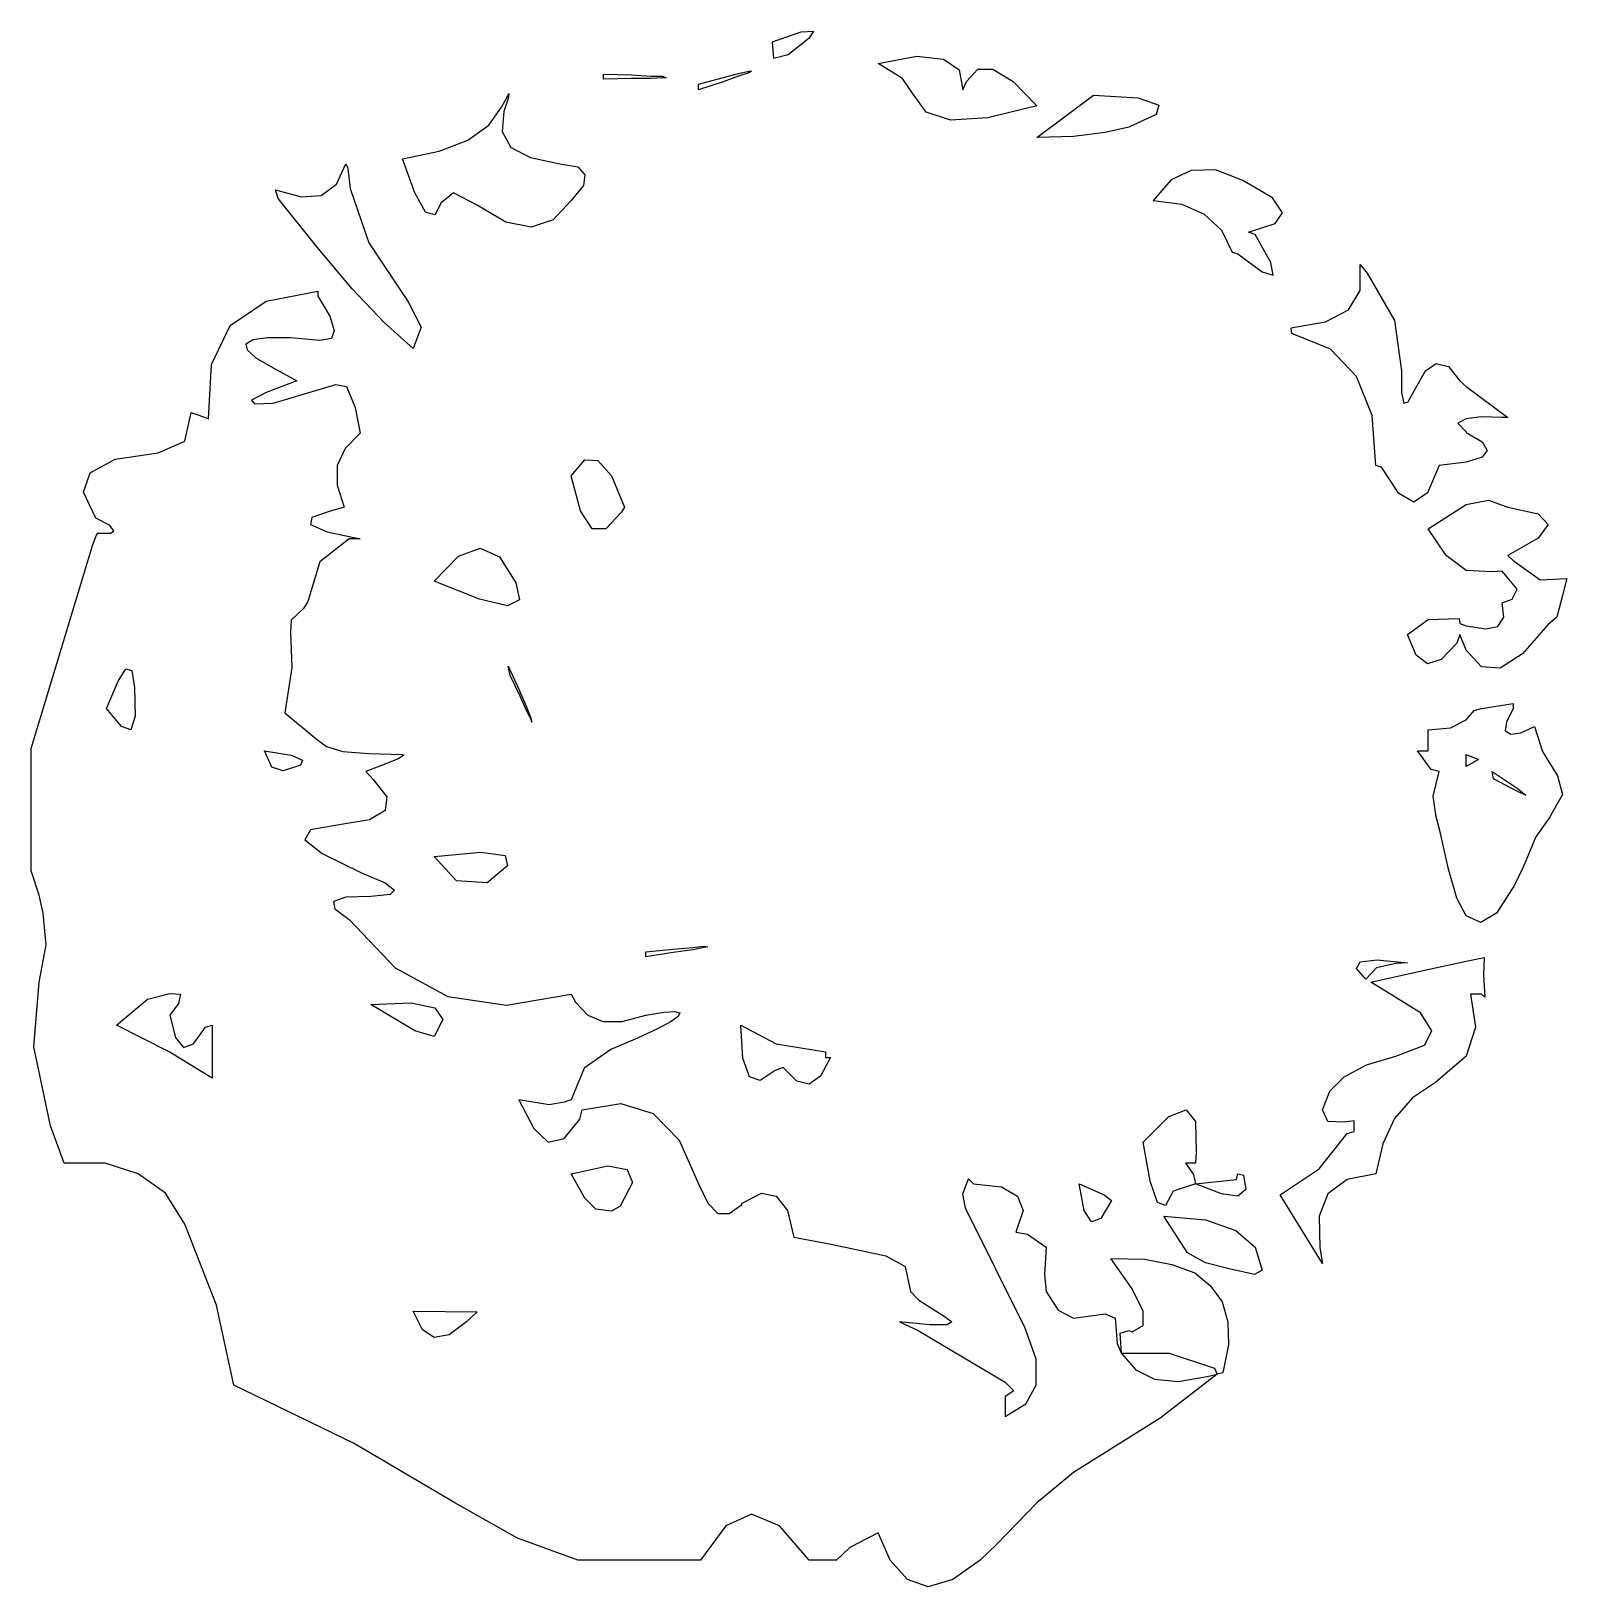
# Model space of a CAD drawing. Extents: x 0.87 to 3, y 9.66 to 11.83.
import ezdxf

# ---------------------------------------------------------------- set-up
doc = ezdxf.new("R2010")
doc.units = 0
doc.layers.get('0').update_dxf_attribs({"linetype": 'CONTINUOUS'})

msp = doc.modelspace()

# ---------------------------------------------------------------- linework, layer by layer
for p, q in [((1.8984, 11.8156), (1.9384, 11.8296)), ((1.9384, 11.8296), (1.9554, 11.8306)), ((1.9554, 11.8306), (1.9494, 11.8206)), ((1.9004, 11.7926), (1.8984, 11.8156)), ((1.9494, 11.8206), (1.9204, 11.7976)), ((1.9204, 11.7976), (1.9004, 11.7926)), ((2.0454, 11.7856), (2.0994, 11.7956)), ((2.0794, 11.7646), (2.0454, 11.7856)), ((2.0994, 11.7956), (2.1364, 11.7916)), ((2.1364, 11.7916), (2.1584, 11.7766)), ((1.6634, 11.7706), (1.7024, 11.7696)), ((1.6634, 11.7636), (1.6634, 11.7706)), ((1.7024, 11.7646), (1.6634, 11.7636)), ((1.7024, 11.7696), (1.7294, 11.7676)), ((1.7294, 11.7646), (1.7024, 11.7646)), ((1.7294, 11.7676), (1.7454, 11.7676)), ((1.7454, 11.7656), (1.7294, 11.7646)), ((1.7454, 11.7676), (1.7504, 11.7656)), ((1.7504, 11.7656), (1.7454, 11.7656)), ((1.7954, 11.7566), (1.8284, 11.7656)), ((1.8284, 11.7656), (1.8514, 11.7716)), ((1.8514, 11.7676), (1.8284, 11.7596)), ((1.8514, 11.7716), (1.8654, 11.7746)), ((1.8654, 11.7726), (1.8514, 11.7676)), ((1.8654, 11.7746), (1.8694, 11.7746)), ((1.8694, 11.7746), (1.8654, 11.7726)), ((2.0944, 11.7426), (2.0794, 11.7646)), ((2.1584, 11.7766), (2.1634, 11.7486)), ((2.1684, 11.7606), (2.1844, 11.7776)), ((2.1844, 11.7776), (2.2054, 11.7776)), ((2.2054, 11.7776), (2.2334, 11.7606)), ((1.5294, 11.7396), (1.5314, 11.7436)), ((1.5314, 11.7436), (1.5304, 11.7366)), ((1.8284, 11.7596), (1.7954, 11.7486)), ((1.7954, 11.7486), (1.7954, 11.7566)), ((2.1124, 11.7176), (2.0944, 11.7426)), ((2.1634, 11.7486), (2.1684, 11.7606)), ((2.2334, 11.7606), (2.2664, 11.7266)), ((2.2664, 11.6826), (2.3454, 11.7416)), ((2.3454, 11.7416), (2.4074, 11.7376)), ((1.5034, 11.6996), (1.5214, 11.7246)), ((1.5214, 11.7246), (1.5294, 11.7396)), ((1.5244, 11.7186), (1.5224, 11.6906)), ((1.5304, 11.7366), (1.5244, 11.7186)), ((2.2664, 11.7266), (2.1984, 11.7096)), ((2.4074, 11.7376), (2.4364, 11.7276)), ((2.4364, 11.7276), (2.4324, 11.7146)), ((1.4744, 11.6786), (1.5034, 11.6996)), ((2.1464, 11.7066), (2.1124, 11.7176)), ((2.1984, 11.7096), (2.1464, 11.7066)), ((2.3944, 11.6966), (2.3614, 11.6896)), ((2.4324, 11.7146), (2.3944, 11.6966)), ((1.4344, 11.6636), (1.4744, 11.6786)), ((1.5224, 11.6906), (1.5344, 11.6686)), ((2.3174, 11.6836), (2.2664, 11.6826)), ((2.3614, 11.6896), (2.3174, 11.6836)), ((1.3834, 11.6526), (1.4344, 11.6636)), ((1.5344, 11.6686), (1.5614, 11.6546)), ((1.5614, 11.6546), (1.6024, 11.6456)), ((1.2914, 11.6176), (1.3044, 11.6456)), ((1.3044, 11.6456), (1.3074, 11.6396)), ((1.3074, 11.6396), (1.3104, 11.6116)), ((1.4004, 11.6056), (1.3834, 11.6526)), ((1.6024, 11.6456), (1.6274, 11.6416)), ((1.6274, 11.6416), (1.6374, 11.6306)), ((2.4814, 11.6366), (2.4534, 11.6236)), ((2.5154, 11.6376), (2.4814, 11.6366)), ((2.5534, 11.6226), (2.5154, 11.6376)), ((1.2704, 11.6016), (1.2914, 11.6176)), ((1.3104, 11.6116), (1.3364, 11.5356)), ((1.6354, 11.6156), (1.6184, 11.5946)), ((1.6374, 11.6306), (1.6354, 11.6156)), ((2.4534, 11.6236), (2.4284, 11.5946)), ((2.5944, 11.5986), (2.5534, 11.6226)), ((1.2064, 11.6096), (1.2424, 11.5996)), ((1.2104, 11.5976), (1.2064, 11.6096)), ((1.2644, 11.5296), (1.2104, 11.5976)), ((1.2424, 11.5996), (1.2704, 11.6016)), ((1.4154, 11.5786), (1.4004, 11.6056)), ((1.4374, 11.5916), (1.4284, 11.5746)), ((1.4544, 11.6056), (1.4374, 11.5916)), ((1.4864, 11.5886), (1.4544, 11.6056)), ((1.5274, 11.5646), (1.4864, 11.5886)), ((1.6184, 11.5946), (1.5934, 11.5676)), ((2.4284, 11.5946), (2.4684, 11.5896)), ((2.4684, 11.5896), (2.4994, 11.5756)), ((2.6084, 11.5776), (2.5944, 11.5986)), ((1.4284, 11.5746), (1.4154, 11.5786)), ((1.5934, 11.5676), (1.5624, 11.5576)), ((2.4994, 11.5756), (2.5234, 11.5536)), ((2.5984, 11.5626), (2.6084, 11.5776)), ((1.5624, 11.5576), (1.5274, 11.5646)), ((2.5234, 11.5536), (2.5384, 11.5226)), ((2.5614, 11.5506), (2.5984, 11.5626)), ((2.5704, 11.5476), (2.5614, 11.5506)), ((2.5924, 11.5086), (2.5704, 11.5476)), ((1.3134, 11.4716), (1.2644, 11.5296)), ((1.3364, 11.5356), (1.3914, 11.4536)), ((2.5384, 11.5226), (2.5464, 11.5206)), ((2.5464, 11.5206), (2.5804, 11.4956)), ((2.5954, 11.4906), (2.5924, 11.5086)), ((2.7164, 11.4696), (2.7164, 11.5056)), ((2.7164, 11.5056), (2.7264, 11.4936)), ((2.5804, 11.4956), (2.5954, 11.4906)), ((2.7264, 11.4936), (2.7644, 11.4276)), ((1.1934, 11.4546), (1.2654, 11.4686)), ((1.2654, 11.4686), (1.2654, 11.4616)), ((1.2654, 11.4616), (1.2824, 11.4336)), ((1.3584, 11.4246), (1.3134, 11.4716)), ((2.7004, 11.4426), (2.7164, 11.4696)), ((1.1434, 11.4206), (1.1934, 11.4546)), ((1.3914, 11.4536), (1.4094, 11.4186)), ((2.6684, 11.4256), (2.7004, 11.4426)), ((1.1174, 11.3666), (1.1434, 11.4206)), ((1.2824, 11.4336), (1.2884, 11.4136)), ((1.3984, 11.3886), (1.3584, 11.4246)), ((1.4094, 11.4186), (1.3984, 11.3886)), ((2.6204, 11.4176), (2.6684, 11.4256)), ((2.6214, 11.4096), (2.6204, 11.4176)), ((2.7644, 11.4276), (2.7744, 11.3576)), ((1.1754, 11.4006), (1.1654, 11.3946)), ((1.1654, 11.3946), (1.1674, 11.3866)), ((1.1954, 11.4036), (1.1754, 11.4006)), ((1.2274, 11.4036), (1.1954, 11.4036)), ((1.2684, 11.3996), (1.2274, 11.4036)), ((1.2844, 11.4026), (1.2684, 11.3996)), ((1.2884, 11.4136), (1.2844, 11.4026)), ((2.6754, 11.3876), (2.6214, 11.4096)), ((1.1674, 11.3866), (1.1794, 11.3756)), ((1.1794, 11.3756), (1.2034, 11.3616)), ((2.7114, 11.3496), (2.6754, 11.3876)), ((1.1134, 11.2906), (1.1174, 11.3666)), ((1.2034, 11.3616), (1.2364, 11.3436)), ((2.7744, 11.3576), (2.7744, 11.3276)), ((2.7924, 11.3306), (2.8074, 11.3576)), ((2.8074, 11.3576), (2.8224, 11.3676)), ((2.8224, 11.3676), (2.8394, 11.3636)), ((2.8394, 11.3636), (2.8554, 11.3436)), ((1.2364, 11.3436), (1.1934, 11.3276)), ((1.2034, 11.3126), (1.2904, 11.3386)), ((1.2904, 11.3386), (1.3054, 11.3356)), ((1.3054, 11.3356), (1.3174, 11.3066)), ((2.7334, 11.2956), (2.7114, 11.3496)), ((2.7834, 11.3146), (2.7924, 11.3306)), ((2.8554, 11.3436), (2.8644, 11.3356)), ((2.8644, 11.3356), (2.9224, 11.2926)), ((1.1934, 11.3276), (1.1734, 11.3166)), ((1.1734, 11.3166), (1.1774, 11.3116)), ((1.1774, 11.3116), (1.2034, 11.3126)), ((1.3174, 11.3066), (1.3244, 11.2706)), ((2.7744, 11.3276), (2.7774, 11.3126)), ((2.7774, 11.3126), (2.7834, 11.3146)), ((1.0804, 11.2596), (1.0894, 11.2996)), ((1.0894, 11.2996), (1.1064, 11.2936)), ((1.1064, 11.2936), (1.1134, 11.2906)), ((2.7384, 11.2256), (2.7334, 11.2956)), ((2.8644, 11.2906), (2.8524, 11.2846)), ((2.8854, 11.2936), (2.8644, 11.2906)), ((2.9144, 11.2926), (2.8854, 11.2936)), ((2.9224, 11.2926), (2.9144, 11.2926)), ((1.3244, 11.2706), (1.3034, 11.2496)), ((2.8524, 11.2846), (2.8644, 11.2726)), ((2.8644, 11.2726), (2.8644, 11.2716)), ((2.8644, 11.2716), (2.8864, 11.2586)), ((0.9834, 11.2346), (1.0434, 11.2436)), ((1.0434, 11.2436), (1.0804, 11.2596)), ((1.3034, 11.2496), (1.2924, 11.2256)), ((2.8864, 11.2586), (2.8934, 11.2466)), ((2.8934, 11.2466), (2.8864, 11.2376)), ((0.9484, 11.2156), (0.9834, 11.2346)), ((1.2924, 11.2256), (1.2924, 11.1986)), ((1.6184, 11.2116), (1.6374, 11.2336)), ((1.6374, 11.2336), (1.6554, 11.2326)), ((1.6554, 11.2326), (1.6744, 11.2116)), ((2.7464, 11.2236), (2.7384, 11.2256)), ((2.7704, 11.1866), (2.7464, 11.2236)), ((2.8264, 11.2256), (2.8104, 11.1876)), ((2.8644, 11.2306), (2.8264, 11.2256)), ((2.8864, 11.2376), (2.8644, 11.2306)), ((0.9394, 11.1886), (0.9484, 11.2156)), ((1.2924, 11.1986), (1.3024, 11.1676)), ((1.6314, 11.1626), (1.6184, 11.2116)), ((1.6744, 11.2116), (1.6924, 11.1676)), ((0.9564, 11.1526), (0.9394, 11.1886)), ((2.7914, 11.1746), (2.7704, 11.1866)), ((2.8104, 11.1876), (2.7914, 11.1746)), ((2.8644, 11.1716), (2.8954, 11.1776)), ((2.8954, 11.1776), (2.9194, 11.1686)), ((1.2814, 11.1616), (1.2574, 11.1536)), ((1.3024, 11.1676), (1.2814, 11.1616)), ((1.6474, 11.1376), (1.6314, 11.1626)), ((1.6884, 11.1606), (1.6664, 11.1376)), ((1.6924, 11.1676), (1.6884, 11.1606)), ((2.8114, 11.1376), (2.8644, 11.1716)), ((2.9194, 11.1686), (2.9224, 11.1676)), ((2.9224, 11.1676), (2.9644, 11.1586)), ((2.9644, 11.1586), (2.9784, 11.1436)), ((0.9754, 11.1426), (0.9564, 11.1526)), ((0.9814, 11.1346), (0.9754, 11.1426)), ((0.9774, 11.1316), (0.9814, 11.1346)), ((1.2574, 11.1536), (1.2554, 11.1436)), ((1.2554, 11.1436), (1.2784, 11.1336)), ((1.2784, 11.1336), (1.3244, 11.1236)), ((1.6664, 11.1376), (1.6474, 11.1376)), ((2.8364, 11.1006), (2.8114, 11.1376)), ((2.9784, 11.1436), (2.9644, 11.1246)), ((0.8664, 10.8316), (0.9524, 11.1156)), ((0.9524, 11.1156), (0.9574, 11.1286)), ((0.9574, 11.1286), (0.9594, 11.1316)), ((0.9594, 11.1316), (0.9774, 11.1316)), ((1.3094, 11.1236), (1.2684, 11.0916)), ((1.3244, 11.1236), (1.3094, 11.1236)), ((2.9644, 11.1246), (2.9224, 11.1006)), ((1.2684, 11.0916), (1.2514, 11.0366)), ((1.4274, 11.0646), (1.4614, 11.0996)), ((1.4614, 11.0996), (1.4914, 11.1106)), ((1.4914, 11.1106), (1.5184, 11.0986)), ((1.5184, 11.0986), (1.5414, 11.0626)), ((2.8644, 11.0796), (2.8364, 11.1006)), ((2.9224, 11.1006), (2.9294, 11.0936)), ((2.9294, 11.0936), (2.9674, 11.0666)), ((2.9004, 11.0776), (2.8644, 11.0796)), ((2.9144, 11.0786), (2.9004, 11.0776)), ((2.9354, 11.0536), (2.9144, 11.0786)), ((2.9674, 11.0666), (3.0044, 11.0686)), ((3.0044, 11.0686), (2.9984, 11.0446)), ((1.4904, 11.0396), (1.4274, 11.0646)), ((1.5414, 11.0626), (1.5464, 11.0386)), ((2.9284, 11.0396), (2.9354, 11.0536)), ((1.2454, 11.0266), (1.2284, 11.0106)), ((1.2514, 11.0366), (1.2454, 11.0266)), ((1.5294, 11.0306), (1.4904, 11.0396)), ((1.5464, 11.0386), (1.5294, 11.0306)), ((2.9144, 11.0346), (2.9284, 11.0396)), ((2.9164, 11.0146), (2.9144, 11.0346)), ((2.9984, 11.0446), (2.9904, 11.0146)), ((1.2284, 11.0106), (1.2274, 10.9936)), ((2.7824, 10.9906), (2.8114, 11.0116)), ((2.8114, 11.0116), (2.8544, 11.0126)), ((2.8544, 11.0126), (2.8554, 11.0056)), ((2.8554, 11.0056), (2.8644, 11.0026)), ((2.9084, 11.0016), (2.9164, 11.0146)), ((2.9784, 11.0046), (2.9424, 10.9636)), ((2.9904, 11.0146), (2.9784, 11.0046)), ((1.2274, 10.9936), (1.2294, 10.9446)), ((2.7944, 10.9616), (2.7824, 10.9906)), ((2.8554, 10.9906), (2.8514, 10.9786)), ((2.8644, 10.9686), (2.8554, 10.9906)), ((2.8644, 11.0026), (2.8914, 10.9986)), ((2.8914, 10.9986), (2.9084, 11.0016)), ((2.8104, 10.9496), (2.7944, 10.9616)), ((2.8514, 10.9786), (2.8294, 10.9556)), ((2.8854, 10.9456), (2.8644, 10.9686)), ((2.9424, 10.9636), (2.9114, 10.9436)), ((0.9874, 10.9256), (0.9984, 10.9426)), ((0.9984, 10.9426), (1.0064, 10.9406)), ((1.0064, 10.9406), (1.0104, 10.9166)), ((1.2294, 10.9446), (1.2194, 10.8816)), ((1.5304, 10.9466), (1.5454, 10.9146)), ((1.5334, 10.9336), (1.5304, 10.9466)), ((2.8294, 10.9556), (2.8104, 10.9496)), ((2.9114, 10.9436), (2.8854, 10.9456)), ((0.9714, 10.8876), (0.9874, 10.9256)), ((1.5474, 10.9046), (1.5334, 10.9336)), ((1.0104, 10.9166), (1.0114, 10.8766)), ((1.5454, 10.9146), (1.5554, 10.8906)), ((1.5564, 10.8836), (1.5474, 10.9046)), ((0.9924, 10.8626), (0.9714, 10.8876)), ((1.0114, 10.8766), (1.0054, 10.8576)), ((1.2194, 10.8816), (1.2654, 10.8436)), ((1.5554, 10.8906), (1.5614, 10.8756)), ((1.5624, 10.8716), (1.5564, 10.8836)), ((1.5614, 10.8756), (1.5634, 10.8686)), ((2.8644, 10.8716), (2.8754, 10.8846)), ((2.8754, 10.8846), (2.8854, 10.8876)), ((2.8854, 10.8876), (2.9294, 10.8946)), ((2.9294, 10.8876), (2.9204, 10.8686)), ((2.9294, 10.8946), (2.9294, 10.8876)), ((1.0054, 10.8576), (0.9924, 10.8626)), ((1.5634, 10.8686), (1.5624, 10.8716)), ((2.8114, 10.8576), (2.8424, 10.8606)), ((2.8114, 10.8436), (2.8114, 10.8576)), ((2.8424, 10.8606), (2.8644, 10.8716)), ((2.9204, 10.8686), (2.9184, 10.8566)), ((2.9184, 10.8566), (2.9264, 10.8516)), ((2.9264, 10.8516), (2.9404, 10.8536)), ((2.9404, 10.8536), (2.9594, 10.8626)), ((2.9594, 10.8626), (2.9704, 10.8276)), ((0.8664, 10.6616), (0.8664, 10.8316)), ((1.2654, 10.8436), (1.2774, 10.8346)), ((1.2774, 10.8346), (1.3004, 10.8276)), ((2.8114, 10.8286), (2.8114, 10.8436)), ((1.2014, 10.8056), (1.1914, 10.8286)), ((1.1914, 10.8286), (1.2284, 10.8226)), ((1.2414, 10.8086), (1.2174, 10.8006)), ((1.2284, 10.8226), (1.2444, 10.8156)), ((1.2444, 10.8156), (1.2414, 10.8086)), ((1.3004, 10.8276), (1.3364, 10.8246)), ((1.3604, 10.8106), (1.3324, 10.7996)), ((1.3364, 10.8246), (1.3834, 10.8236)), ((1.3774, 10.8176), (1.3604, 10.8106)), ((1.3854, 10.8226), (1.3774, 10.8176)), ((1.3834, 10.8236), (1.3854, 10.8226)), ((2.8154, 10.8026), (2.7964, 10.8286)), ((2.7964, 10.8286), (2.8114, 10.8286)), ((2.8644, 10.8066), (2.8644, 10.8236)), ((2.8644, 10.8236), (2.8814, 10.8166)), ((2.8814, 10.8166), (2.8644, 10.8066)), ((2.9704, 10.8276), (2.9914, 10.7936)), ((1.2174, 10.8006), (1.2014, 10.8056)), ((1.3324, 10.7996), (1.3424, 10.7886)), ((1.3424, 10.7886), (1.3614, 10.7646)), ((2.8264, 10.7996), (2.8154, 10.8026)), ((2.8184, 10.7656), (2.8264, 10.7996)), ((2.9004, 10.7996), (2.9354, 10.7766)), ((2.9024, 10.7896), (2.9004, 10.7996)), ((2.9364, 10.7716), (2.9024, 10.7896)), ((2.9914, 10.7936), (2.9984, 10.7676)), ((2.8224, 10.7366), (2.8184, 10.7656)), ((2.9354, 10.7766), (2.9474, 10.7666)), ((2.9474, 10.7666), (2.9364, 10.7716)), ((2.9984, 10.7676), (2.9804, 10.7356)), ((1.3594, 10.7456), (1.3374, 10.7326)), ((1.3614, 10.7646), (1.3594, 10.7456)), ((1.2954, 10.7256), (1.2554, 10.7186)), ((1.3374, 10.7326), (1.2954, 10.7256)), ((2.8274, 10.7176), (2.8224, 10.7366)), ((2.9804, 10.7356), (2.9614, 10.7086)), ((1.2554, 10.7186), (1.2474, 10.7046)), ((1.2474, 10.7046), (1.2714, 10.6856)), ((2.8394, 10.6636), (2.8274, 10.7176)), ((2.9614, 10.7086), (2.9434, 10.6666)), ((1.2714, 10.6856), (1.3264, 10.6586)), ((1.4274, 10.6816), (1.4924, 10.6876)), ((1.4584, 10.6476), (1.4274, 10.6816)), ((1.4924, 10.6876), (1.5264, 10.6826)), ((1.5264, 10.6826), (1.5294, 10.6686)), ((0.8774, 10.6276), (0.8664, 10.6616)), ((1.3264, 10.6586), (1.3594, 10.6446)), ((1.5294, 10.6686), (1.5014, 10.6446)), ((2.8514, 10.6236), (2.8394, 10.6636)), ((2.9434, 10.6666), (2.9304, 10.6396)), ((1.3594, 10.6446), (1.3724, 10.6346)), ((1.5014, 10.6446), (1.4584, 10.6476)), ((2.9284, 10.6366), (2.9064, 10.6026)), ((2.9304, 10.6396), (2.9284, 10.6366)), ((0.8834, 10.6026), (0.8774, 10.6276)), ((1.3044, 10.6246), (1.2874, 10.6186)), ((1.2874, 10.6186), (1.2894, 10.6086)), ((1.3394, 10.6256), (1.3044, 10.6246)), ((1.3664, 10.6286), (1.3394, 10.6256)), ((1.3724, 10.6346), (1.3664, 10.6286)), ((2.8644, 10.5986), (2.8514, 10.6236)), ((0.8874, 10.5586), (0.8834, 10.6026)), ((1.2894, 10.6086), (1.3094, 10.5936)), ((1.3094, 10.5936), (1.3734, 10.5266)), ((2.8844, 10.5896), (2.8644, 10.5986)), ((2.9064, 10.6026), (2.8844, 10.5896)), ((0.8774, 10.5066), (0.8874, 10.5586)), ((1.7224, 10.5486), (1.7604, 10.5526)), ((1.7224, 10.5416), (1.7224, 10.5486)), ((1.7604, 10.5526), (1.7874, 10.5546)), ((1.7874, 10.5516), (1.7604, 10.5476)), ((1.7874, 10.5546), (1.8034, 10.5566)), ((1.8034, 10.5546), (1.7874, 10.5516)), ((1.8034, 10.5566), (1.8084, 10.5556)), ((1.8084, 10.5556), (1.8034, 10.5546)), ((1.7604, 10.5476), (1.7224, 10.5416)), ((2.7114, 10.5256), (2.7164, 10.5346)), ((2.7164, 10.5346), (2.7404, 10.5376)), ((2.7664, 10.5326), (2.7394, 10.5266)), ((2.7404, 10.5376), (2.7824, 10.5336)), ((2.7824, 10.5336), (2.7664, 10.5326)), ((2.8044, 10.5226), (2.8644, 10.5356)), ((2.8644, 10.5356), (2.8894, 10.5406)), ((2.8894, 10.5406), (2.8884, 10.5166)), ((0.8704, 10.4166), (0.8774, 10.5066)), ((1.3734, 10.5266), (1.4464, 10.4866)), ((2.7244, 10.5106), (2.7114, 10.5256)), ((2.7394, 10.5266), (2.7244, 10.5106)), ((2.7314, 10.5066), (2.8044, 10.5226)), ((2.7544, 10.4926), (2.7314, 10.5066)), ((2.8884, 10.5166), (2.8904, 10.4856)), ((1.0284, 10.4826), (1.0594, 10.4906)), ((1.0594, 10.4906), (1.0744, 10.4896)), ((1.0744, 10.4896), (1.0714, 10.4766)), ((1.4464, 10.4866), (1.5284, 10.4746)), ((1.5284, 10.4746), (1.6184, 10.4896)), ((1.6184, 10.4896), (1.6244, 10.4786)), ((2.8004, 10.4636), (2.7544, 10.4926)), ((2.8854, 10.4896), (2.8704, 10.4896)), ((2.8704, 10.4896), (2.8774, 10.4436)), ((2.8904, 10.4856), (2.8854, 10.4896)), ((0.9854, 10.4466), (1.0284, 10.4826)), ((1.0714, 10.4766), (1.0594, 10.4606)), ((1.3394, 10.4756), (1.3954, 10.4776)), ((1.4004, 10.4386), (1.3394, 10.4756)), ((1.3954, 10.4776), (1.4284, 10.4706)), ((1.4284, 10.4706), (1.4394, 10.4546)), ((1.6244, 10.4786), (1.6414, 10.4606)), ((1.7224, 10.4606), (1.7474, 10.4646)), ((1.7474, 10.4646), (1.7624, 10.4656)), ((1.7624, 10.4656), (1.7694, 10.4636)), ((1.7694, 10.4636), (1.7674, 10.4586)), ((2.8164, 10.4386), (2.8004, 10.4636)), ((1.0584, 10.4096), (0.9854, 10.4466)), ((1.0594, 10.4606), (1.0674, 10.4296)), ((1.0924, 10.4206), (1.1094, 10.4436)), ((1.1094, 10.4436), (1.1184, 10.4466)), ((1.1184, 10.4466), (1.1184, 10.4016)), ((1.4394, 10.4546), (1.4274, 10.4306)), ((1.6414, 10.4606), (1.6624, 10.4516)), ((1.6624, 10.4516), (1.6894, 10.4516)), ((1.6894, 10.4516), (1.7224, 10.4606)), ((1.7384, 10.4416), (1.7104, 10.4286)), ((1.7574, 10.4516), (1.7384, 10.4416)), ((1.7674, 10.4586), (1.7574, 10.4516)), ((1.8574, 10.4006), (1.8544, 10.4466)), ((1.8544, 10.4466), (1.9034, 10.4206)), ((2.8774, 10.4436), (2.8644, 10.4036)), ((1.0674, 10.4296), (1.0784, 10.4156)), ((1.0784, 10.4156), (1.0924, 10.4206)), ((1.4274, 10.4306), (1.4004, 10.4386)), ((1.7104, 10.4286), (1.6734, 10.4126)), ((1.9034, 10.4206), (1.9724, 10.4096)), ((2.7664, 10.4036), (2.8064, 10.4186)), ((2.8064, 10.4186), (2.8164, 10.4386)), ((0.8934, 10.3066), (0.8704, 10.4166)), ((1.1184, 10.3726), (1.0584, 10.4096)), ((1.1184, 10.4016), (1.1184, 10.3726)), ((1.6734, 10.4126), (1.6364, 10.3866)), ((1.8664, 10.3746), (1.8574, 10.4006)), ((1.9794, 10.4016), (1.9654, 10.3756)), ((1.9724, 10.4096), (1.9724, 10.4016)), ((1.9724, 10.4016), (1.9794, 10.4016)), ((2.7254, 10.3916), (2.7664, 10.4036)), ((2.8644, 10.4036), (2.8214, 10.3666)), ((1.6364, 10.3866), (1.6184, 10.3426)), ((1.9024, 10.3836), (1.8814, 10.3696)), ((1.9134, 10.3876), (1.9024, 10.3836)), ((1.9324, 10.3686), (1.9134, 10.3876)), ((1.9654, 10.3756), (1.9494, 10.3646)), ((2.6944, 10.3746), (2.7254, 10.3916)), ((1.8814, 10.3696), (1.8664, 10.3746)), ((1.9494, 10.3646), (1.9324, 10.3686)), ((2.6644, 10.3286), (2.6744, 10.3546)), ((2.6744, 10.3546), (2.6944, 10.3746)), ((2.8214, 10.3666), (2.7894, 10.3456)), ((1.5874, 10.3356), (1.5454, 10.3426)), ((1.5454, 10.3426), (1.5664, 10.3026)), ((1.6084, 10.3396), (1.5874, 10.3356)), ((1.6184, 10.3426), (1.6084, 10.3396)), ((1.6334, 10.3286), (1.6874, 10.3376)), ((1.6874, 10.3376), (1.7324, 10.3236)), ((2.7894, 10.3456), (2.7644, 10.3166)), ((1.6084, 10.2886), (1.6304, 10.3156)), ((1.6304, 10.3156), (1.6334, 10.3286)), ((1.7324, 10.3236), (1.7684, 10.2866)), ((2.4144, 10.2836), (2.4504, 10.3196)), ((2.4504, 10.3196), (2.4744, 10.3286)), ((2.4744, 10.3286), (2.4874, 10.3126)), ((2.4874, 10.3126), (2.4884, 10.2696)), ((2.6714, 10.3126), (2.6644, 10.3286)), ((2.6944, 10.3116), (2.6714, 10.3126)), ((2.7084, 10.3136), (2.6944, 10.3116)), ((2.7084, 10.2986), (2.7084, 10.3136)), ((2.7644, 10.3166), (2.7484, 10.2816)), ((0.9124, 10.2546), (0.8934, 10.3066)), ((1.5664, 10.3026), (1.5864, 10.2836)), ((1.5864, 10.2836), (1.6084, 10.2886)), ((2.6594, 10.2466), (2.6984, 10.2956)), ((2.6984, 10.2956), (2.7084, 10.2986)), ((1.7684, 10.2866), (1.7954, 10.2256)), ((2.4244, 10.2296), (2.4144, 10.2836)), ((2.4884, 10.2696), (2.4874, 10.2546)), ((2.7484, 10.2816), (2.7384, 10.2396)), ((0.9694, 10.2546), (0.9124, 10.2546)), ((1.0154, 10.2396), (0.9694, 10.2546)), ((1.6184, 10.2396), (1.6694, 10.2506)), ((1.6694, 10.2506), (1.6964, 10.2456)), ((1.6964, 10.2456), (1.7034, 10.2276)), ((2.4874, 10.2546), (2.4734, 10.2546)), ((2.4734, 10.2546), (2.4844, 10.2386)), ((2.6054, 10.2106), (2.6594, 10.2466)), ((1.0534, 10.2126), (1.0154, 10.2396)), ((1.6374, 10.2056), (1.6184, 10.2396)), ((1.7034, 10.2276), (1.6864, 10.1946)), ((1.7954, 10.2256), (1.8084, 10.1986)), ((2.1634, 10.2116), (2.1714, 10.2326)), ((2.1714, 10.2326), (2.1784, 10.2256)), ((2.1784, 10.2256), (2.2174, 10.2216)), ((2.3254, 10.2256), (2.3604, 10.2106)), ((2.3324, 10.1886), (2.3254, 10.2256)), ((2.4344, 10.1996), (2.4244, 10.2296)), ((2.4874, 10.2256), (2.4564, 10.2156)), ((2.4844, 10.2386), (2.4874, 10.2256)), ((2.4874, 10.2256), (2.5444, 10.2316)), ((2.5234, 10.2116), (2.4874, 10.2256)), ((2.5444, 10.2316), (2.5464, 10.2396)), ((2.5464, 10.2396), (2.5544, 10.2376)), ((2.5544, 10.2376), (2.5574, 10.2176)), ((2.6984, 10.2316), (2.6714, 10.2116)), ((2.7384, 10.2396), (2.6984, 10.2316)), ((1.0804, 10.1696), (1.0534, 10.2126)), ((1.6524, 10.1906), (1.6374, 10.2056)), ((1.8564, 10.1986), (1.8834, 10.2126)), ((1.8834, 10.2126), (1.9034, 10.2086)), ((1.9034, 10.2086), (1.9194, 10.1886)), ((2.1674, 10.1916), (2.1634, 10.2116)), ((2.2174, 10.2216), (2.2394, 10.2086)), ((2.2394, 10.2086), (2.2474, 10.1886)), ((2.3704, 10.2026), (2.3554, 10.1776)), ((2.3604, 10.2106), (2.3704, 10.2026)), ((2.4564, 10.2156), (2.4454, 10.1956)), ((2.5464, 10.2086), (2.5234, 10.2116)), ((2.5574, 10.2176), (2.5464, 10.2086)), ((2.6644, 10.1146), (2.6054, 10.2106)), ((2.6714, 10.2116), (2.6594, 10.1806)), ((1.6744, 10.1876), (1.6524, 10.1906)), ((1.6864, 10.1946), (1.6744, 10.1876)), ((1.8084, 10.1986), (1.8224, 10.1846)), ((1.8224, 10.1846), (1.8384, 10.1846)), ((1.8384, 10.1846), (1.8554, 10.1966)), ((1.8554, 10.1966), (1.8564, 10.1986)), ((1.9194, 10.1886), (1.9284, 10.1516)), ((2.2504, 10.0246), (2.1674, 10.1916)), ((2.2474, 10.1886), (2.2374, 10.1586)), ((2.3424, 10.1726), (2.3324, 10.1886)), ((2.4454, 10.1956), (2.4344, 10.1996)), ((2.4764, 10.1296), (2.4434, 10.1806)), ((2.4434, 10.1806), (2.5014, 10.1756)), ((2.6594, 10.1806), (2.6604, 10.1366)), ((1.1244, 10.0566), (1.0804, 10.1696)), ((2.2374, 10.1586), (2.2534, 10.1556)), ((2.3554, 10.1776), (2.3424, 10.1726)), ((2.5014, 10.1756), (2.5434, 10.1606)), ((2.5434, 10.1606), (2.5704, 10.1376)), ((1.9284, 10.1516), (1.9804, 10.1416)), ((1.9804, 10.1416), (2.0564, 10.1256)), ((2.2534, 10.1556), (2.2794, 10.1376)), ((2.2794, 10.1376), (2.2774, 10.0996)), ((2.5704, 10.1376), (2.5804, 10.1056)), ((2.0564, 10.1256), (2.0834, 10.1106)), ((2.3994, 10.0796), (2.3694, 10.1216)), ((2.3694, 10.1216), (2.4164, 10.1206)), ((2.4164, 10.1206), (2.4544, 10.1136)), ((2.5014, 10.1156), (2.4764, 10.1296)), ((2.5324, 10.1076), (2.5014, 10.1156)), ((2.6604, 10.1366), (2.6644, 10.1146)), ((2.0834, 10.1106), (2.0904, 10.0756)), ((2.2774, 10.0996), (2.2794, 10.0756)), ((2.4544, 10.1136), (2.4864, 10.1016)), ((2.4864, 10.1016), (2.5084, 10.0836)), ((2.5694, 10.0996), (2.5324, 10.1076)), ((2.5804, 10.1056), (2.5694, 10.0996)), ((2.0904, 10.0756), (2.1024, 10.0636)), ((2.2794, 10.0756), (2.2964, 10.0496)), ((2.4144, 10.0486), (2.3994, 10.0796)), ((2.5084, 10.0836), (2.5244, 10.0616)), ((1.1484, 9.9456), (1.1244, 10.0566)), ((2.1024, 10.0636), (2.1374, 10.0416)), ((2.5244, 10.0616), (2.5324, 10.0336)), ((1.4114, 10.0226), (1.3984, 10.0486)), ((1.3984, 10.0486), (1.4874, 10.0476)), ((1.4724, 10.0336), (1.4484, 10.0156)), ((1.4874, 10.0476), (1.4724, 10.0336)), ((2.1174, 10.0296), (2.0754, 10.0336)), ((2.0754, 10.0336), (2.1014, 10.0216)), ((2.1414, 10.0296), (2.1174, 10.0296)), ((2.1374, 10.0416), (2.1484, 10.0336)), ((2.1484, 10.0336), (2.1414, 10.0296)), ((2.2964, 10.0496), (2.3174, 10.0386)), ((2.3174, 10.0386), (2.3614, 10.0446)), ((2.3614, 10.0446), (2.3754, 10.0386)), ((2.3754, 10.0386), (2.3784, 10.0036)), ((2.4144, 10.0286), (2.4144, 10.0486)), ((2.5324, 10.0336), (2.5334, 10.0016)), ((1.4274, 10.0116), (1.4114, 10.0226)), ((1.4484, 10.0156), (1.4274, 10.0116)), ((2.1014, 10.0216), (2.1334, 10.0026)), ((2.2654, 9.9816), (2.2504, 10.0246)), ((2.3824, 10.0176), (2.3944, 10.0216)), ((2.3844, 9.9896), (2.3824, 10.0176)), ((2.3944, 10.0216), (2.3994, 10.0196)), ((2.3994, 10.0196), (2.4144, 10.0286)), ((2.1334, 10.0026), (2.2224, 9.9496)), ((2.3784, 10.0036), (2.3844, 9.9896)), ((2.4514, 9.9896), (2.3844, 9.9896)), ((2.3844, 9.9896), (2.4044, 9.9666)), ((2.5144, 9.9686), (2.4514, 9.9896)), ((2.5334, 10.0016), (2.5254, 9.9626)), ((2.2654, 9.9456), (2.2654, 9.9816)), ((2.4044, 9.9666), (2.4304, 9.9536)), ((2.5174, 9.9606), (2.5144, 9.9686)), ((1.3154, 9.8646), (1.1484, 9.9456)), ((2.2224, 9.9496), (2.2344, 9.9376)), ((2.2514, 9.9196), (2.2654, 9.9456)), ((2.4304, 9.9536), (2.4634, 9.9506)), ((2.5174, 9.9606), (2.4384, 9.8996)), ((2.4634, 9.9506), (2.5034, 9.9576)), ((2.5034, 9.9576), (2.5174, 9.9606)), ((2.5254, 9.9626), (2.5174, 9.9606)), ((2.2344, 9.9376), (2.2224, 9.9296)), ((2.2224, 9.9296), (2.2224, 9.9016)), ((2.2224, 9.9016), (2.2514, 9.9196)), ((2.4384, 9.8996), (2.3524, 9.8456)), ((1.4564, 9.7816), (1.3154, 9.8646)), ((2.3524, 9.8456), (2.3174, 9.8236)), ((2.3174, 9.8236), (2.2664, 9.7816)), ((1.5434, 9.7326), (1.4564, 9.7816)), ((2.2664, 9.7816), (2.2104, 9.7236)), ((1.8334, 9.7496), (1.7984, 9.7016)), ((1.8694, 9.7656), (1.8334, 9.7496)), ((1.9084, 9.7496), (1.8694, 9.7656)), ((1.9494, 9.7016), (1.9084, 9.7496)), ((1.6274, 9.7016), (1.5434, 9.7326)), ((2.0454, 9.7396), (2.0064, 9.7196)), ((2.0624, 9.7016), (2.0454, 9.7396)), ((2.0064, 9.7196), (1.9874, 9.7016)), ((2.2104, 9.7236), (2.1874, 9.7016)), ((1.7984, 9.7016), (1.6274, 9.7016)), ((1.9874, 9.7016), (1.9494, 9.7016)), ((2.0864, 9.6746), (2.0624, 9.7016)), ((2.1874, 9.7016), (2.1494, 9.6746)), ((2.1154, 9.6646), (2.0864, 9.6746)), ((2.1494, 9.6746), (2.1154, 9.6646))]:
    msp.add_line(p, q)

doc.saveas('drawing.dxf')
